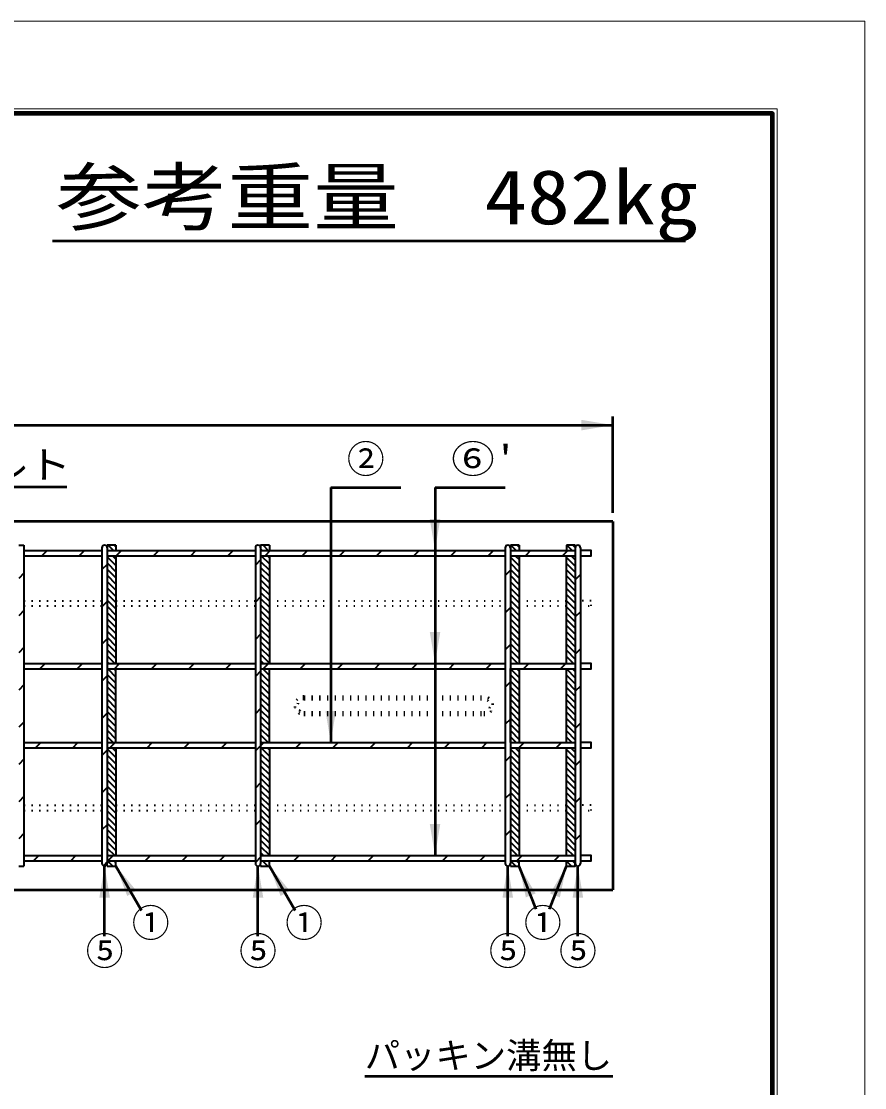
# Model space of a CAD drawing. Units: millimetres, scale not verified. Extents: x -2102 to 2102, y -1485 to 1485.
# Drawn here: x 1140 to 2102, y 268 to 1485 of the extents above; entities that cross this region are included whole.
import ezdxf
from ezdxf.enums import TextEntityAlignment as Align

# ---------------------------------------------------------------- set-up
doc = ezdxf.new("R2010")
doc.units = ezdxf.units.MM
doc.header["$LTSCALE"] = 5
doc.linetypes.add('DOTTED', pattern=[1.75, 0.25, -1.5])
doc.layers.add('0-0_V-nasSTD', color=7, linetype='Continuous', lineweight=35)
doc.layers.add('0-1_0', color=7, linetype='Continuous', lineweight=50)
doc.styles.add('ＭＳ ゴシック', font='')
doc.styles.get('ＭＳ ゴシック').set_extended_font_data('MS Gothic')

msp = doc.modelspace()

# ---------------------------------------------------------------- linework, layer by layer
at = {"layer": '0-0_V-nasSTD', "lineweight": 50}
for p, q in [((1493.314, 953.351), (1493.314, 662.351)), ((1612.314, 953.351), (1612.314, 533.351)), ((1235.314, 441.401), (1235.314, 521.351)), ((1277.604, 470.619), (1248.314, 521.351)), ((1410.314, 441.401), (1410.314, 521.351)), ((1452.604, 470.619), (1423.314, 521.351)), ((1695.314, 441.351), (1695.314, 521.351)), ((1727.719, 471.988), (1708.314, 521.351)), ((1742.954, 472.105), (1762.314, 521.351)), ((1775.314, 441.351), (1775.314, 521.351))]:
    msp.add_line(p, q, dxfattribs=at)
at = {"layer": '0-0_V-nasSTD'}
for p, q in [((1137.314, 887.333), (1143.314, 887.333)), ((1143.314, 887.333), (1143.314, 521.333)), ((1143.314, 881.351), (1232.314, 881.351)), ((1163.841, 875.351), (1169.841, 881.351)), ((1206.267, 875.351), (1212.267, 881.351)), ((1232.314, 884.351), (1232.314, 524.351)), ((1248.314, 887.351), (1238.314, 887.351)), ((1238.314, 887.351), (1238.314, 884.351)), ((1238.314, 884.351), (1238.314, 524.351)), ((1238.314, 881.351), (1407.314, 881.351)), ((1239.333, 887.351), (1245.333, 881.351)), ((1246.404, 887.351), (1248.314, 885.441)), ((1248.314, 887.351), (1248.314, 881.351)), ((1248.694, 875.351), (1254.694, 881.351)), ((1291.12, 875.351), (1297.12, 881.351)), ((1333.546, 875.351), (1339.546, 881.351)), ((1375.973, 875.351), (1381.973, 881.351)), ((1407.314, 884.351), (1407.314, 524.351)), ((1423.314, 887.351), (1413.314, 887.351)), ((1413.314, 887.351), (1413.314, 884.351)), ((1413.314, 884.351), (1413.314, 524.351)), ((1413.314, 883.076), (1415.038, 881.351)), ((1413.314, 881.351), (1692.314, 881.351)), ((1416.11, 887.351), (1422.11, 881.351)), ((1424.399, 881.351), (1418.399, 875.351)), ((1423.181, 887.351), (1423.314, 887.218)), ((1423.314, 887.351), (1423.314, 881.351)), ((1460.826, 875.351), (1466.826, 881.351)), ((1503.252, 875.351), (1509.252, 881.351)), ((1545.678, 875.351), (1551.678, 881.351)), ((1588.105, 875.351), (1594.105, 881.351)), ((1630.531, 875.351), (1636.531, 881.351)), ((1672.958, 875.351), (1678.958, 881.351)), ((1692.314, 884.351), (1692.314, 524.351)), ((1708.314, 887.351), (1698.314, 887.351)), ((1698.314, 887.351), (1698.314, 884.351)), ((1698.314, 884.351), (1698.314, 524.351)), ((1698.314, 881.351), (1772.314, 881.351)), ((1698.952, 887.351), (1704.952, 881.351)), ((1706.023, 887.351), (1708.314, 885.061)), ((1708.314, 887.351), (1708.314, 881.351)), ((1721.384, 881.351), (1715.384, 875.351)), ((1763.81, 881.351), (1757.81, 875.351)), ((1772.314, 887.351), (1762.314, 887.351)), ((1762.314, 887.351), (1762.314, 881.351)), ((1762.592, 887.351), (1768.592, 881.351)), ((1769.663, 887.351), (1772.314, 884.7)), ((1772.314, 887.351), (1772.314, 884.351)), ((1772.314, 884.351), (1772.314, 524.351)), ((1778.314, 884.351), (1778.314, 524.351)), ((1143.314, 875.351), (1232.314, 875.351)), ((1238.314, 865.471), (1232.314, 859.471)), ((1238.314, 875.351), (1407.314, 875.351)), ((1238.314, 874.228), (1248.314, 864.228)), ((1238.314, 867.157), (1248.314, 857.157)), ((1244.262, 875.351), (1248.314, 871.299)), ((1248.314, 875.351), (1248.314, 752.351)), ((1413.314, 870.765), (1407.314, 864.765)), ((1413.314, 875.351), (1692.314, 875.351)), ((1413.314, 868.934), (1423.314, 858.934)), ((1413.967, 875.351), (1423.314, 866.005)), ((1421.038, 875.351), (1423.314, 873.076)), ((1423.314, 875.351), (1423.314, 752.351)), ((1698.314, 875.351), (1772.314, 875.351)), ((1698.314, 873.847), (1708.314, 863.847)), ((1698.314, 866.776), (1708.314, 856.776)), ((1703.881, 875.351), (1708.314, 870.918)), ((1708.314, 875.351), (1708.314, 752.351)), ((1762.314, 752.351), (1762.314, 875.351)), ((1762.314, 873.487), (1772.314, 863.487)), ((1762.314, 866.416), (1772.314, 856.416)), ((1767.521, 875.351), (1772.314, 870.558)), ((1143.314, 855.324), (1137.314, 849.324)), ((1238.314, 860.086), (1248.314, 850.086)), ((1238.314, 853.015), (1248.314, 843.015)), ((1413.314, 861.862), (1423.314, 851.862)), ((1413.314, 854.791), (1423.314, 844.791)), ((1698.314, 858.78), (1692.314, 852.78)), ((1698.314, 859.705), (1708.314, 849.705)), ((1698.314, 852.634), (1708.314, 842.634)), ((1762.314, 859.345), (1772.314, 849.345)), ((1762.314, 852.274), (1772.314, 842.274)), ((1778.314, 853.928), (1772.314, 847.928)), ((1238.314, 845.944), (1248.314, 835.944)), ((1413.314, 847.72), (1423.314, 837.72)), ((1413.314, 840.649), (1423.314, 830.649)), ((1698.314, 845.563), (1708.314, 835.563)), ((1762.314, 845.203), (1772.314, 835.203)), ((1238.314, 838.873), (1248.314, 828.873)), ((1238.314, 831.802), (1248.314, 821.802)), ((1413.314, 828.339), (1407.314, 822.339)), ((1413.314, 833.578), (1423.314, 823.578)), ((1698.314, 838.492), (1708.314, 828.492)), ((1698.314, 831.421), (1708.314, 821.421)), ((1762.314, 838.132), (1772.314, 828.132)), ((1762.314, 831.061), (1772.314, 821.061)), ((1238.314, 823.044), (1232.314, 817.044)), ((1238.314, 824.73), (1248.314, 814.73)), ((1238.314, 817.659), (1248.314, 807.659)), ((1413.314, 826.507), (1423.314, 816.507)), ((1413.314, 819.436), (1423.314, 809.436)), ((1698.314, 816.354), (1692.314, 810.354)), ((1698.314, 824.35), (1708.314, 814.35)), ((1698.314, 817.279), (1708.314, 807.279)), ((1762.314, 823.989), (1772.314, 813.989)), ((1762.314, 816.918), (1772.314, 806.918)), ((1143.314, 812.897), (1137.314, 806.897)), ((1238.314, 810.588), (1248.314, 800.588)), ((1238.314, 803.517), (1248.314, 793.517)), ((1413.314, 812.365), (1423.314, 802.365)), ((1413.314, 805.294), (1423.314, 795.294)), ((1698.314, 810.208), (1708.314, 800.208)), ((1698.314, 803.137), (1708.314, 793.137)), ((1762.314, 809.847), (1772.314, 799.847)), ((1778.314, 811.501), (1772.314, 805.501)), ((1238.314, 796.446), (1248.314, 786.446)), ((1413.314, 798.223), (1423.314, 788.223)), ((1413.314, 791.152), (1423.314, 781.152)), ((1698.314, 796.066), (1708.314, 786.066)), ((1762.314, 802.776), (1772.314, 792.776)), ((1762.314, 795.705), (1772.314, 785.705)), ((1238.314, 780.618), (1232.314, 774.618)), ((1238.314, 789.375), (1248.314, 779.375)), ((1238.314, 782.304), (1248.314, 772.304)), ((1413.314, 785.912), (1407.314, 779.912)), ((1413.314, 784.081), (1423.314, 774.081)), ((1698.314, 788.995), (1708.314, 778.995)), ((1698.314, 781.923), (1708.314, 771.923)), ((1762.314, 788.634), (1772.314, 778.634)), ((1762.314, 781.563), (1772.314, 771.563)), ((1143.314, 770.471), (1137.314, 764.471)), ((1238.314, 775.233), (1248.314, 765.233)), ((1238.314, 768.162), (1248.314, 758.162)), ((1413.314, 777.01), (1423.314, 767.01)), ((1413.314, 769.939), (1423.314, 759.939)), ((1698.314, 773.928), (1692.314, 767.928)), ((1698.314, 774.852), (1708.314, 764.852)), ((1698.314, 767.781), (1708.314, 757.781)), ((1762.314, 774.492), (1772.314, 764.492)), ((1762.314, 767.421), (1772.314, 757.421)), ((1778.314, 769.075), (1772.314, 763.075)), ((1238.314, 761.091), (1247.054, 752.351)), ((1413.314, 762.868), (1423.314, 752.868)), ((1413.314, 755.796), (1416.759, 752.351)), ((1698.314, 760.71), (1706.673, 752.351)), ((1762.314, 760.35), (1770.313, 752.351)), ((1143.314, 752.351), (1232.314, 752.351)), ((1143.314, 746.351), (1232.314, 746.351)), ((1167.62, 752.351), (1161.62, 746.351)), ((1210.046, 752.351), (1204.046, 746.351)), ((1238.314, 754.02), (1239.983, 752.351)), ((1238.314, 752.351), (1407.314, 752.351)), ((1238.314, 746.351), (1407.314, 746.351)), ((1238.911, 746.351), (1248.314, 736.949)), ((1245.983, 746.351), (1248.314, 744.02)), ((1246.473, 746.351), (1252.473, 752.351)), ((1248.314, 662.351), (1248.314, 746.351)), ((1288.899, 746.351), (1294.899, 752.351)), ((1331.326, 746.351), (1337.326, 752.351)), ((1373.752, 746.351), (1379.752, 752.351)), ((1413.314, 743.486), (1407.314, 737.486)), ((1413.314, 752.351), (1692.314, 752.351)), ((1413.314, 746.351), (1692.314, 746.351)), ((1415.688, 746.351), (1423.314, 738.725)), ((1422.178, 752.351), (1416.178, 746.351)), ((1422.759, 746.351), (1423.314, 745.796)), ((1423.314, 662.351), (1423.314, 746.351)), ((1458.605, 746.351), (1464.605, 752.351)), ((1501.031, 746.351), (1507.031, 752.351)), ((1543.458, 746.351), (1549.458, 752.351)), ((1585.884, 746.351), (1591.884, 752.351)), ((1628.31, 746.351), (1634.31, 752.351)), ((1670.737, 746.351), (1676.737, 752.351)), ((1698.314, 753.639), (1699.602, 752.351)), ((1698.314, 752.351), (1772.314, 752.351)), ((1698.314, 662.351), (1698.314, 746.851)), ((1698.314, 746.351), (1772.314, 746.351)), ((1698.531, 746.351), (1708.314, 736.568)), ((1705.602, 746.351), (1708.314, 743.639)), ((1708.314, 746.351), (1708.314, 662.351)), ((1713.163, 746.351), (1719.163, 752.351)), ((1755.59, 746.351), (1761.59, 752.351)), ((1762.314, 753.279), (1763.242, 752.351)), ((1762.314, 662.351), (1762.314, 746.351)), ((1762.314, 746.208), (1772.314, 736.208)), ((1769.242, 746.351), (1772.314, 743.279)), ((1238.314, 738.192), (1232.314, 732.192)), ((1238.314, 739.878), (1248.314, 729.878)), ((1238.314, 732.807), (1248.314, 722.807)), ((1413.314, 741.654), (1423.314, 731.654)), ((1413.314, 734.583), (1423.314, 724.583)), ((1698.314, 731.501), (1692.314, 725.501)), ((1698.314, 739.497), (1708.314, 729.497)), ((1698.314, 732.426), (1708.314, 722.426)), ((1762.314, 739.137), (1772.314, 729.137)), ((1762.314, 732.066), (1772.314, 722.066)), ((1143.314, 728.044), (1137.314, 722.044)), ((1143.314, 728.044), (1143.314, 728.044)), ((1238.314, 725.736), (1248.314, 715.736)), ((1238.314, 718.664), (1248.314, 708.664)), ((1413.314, 727.512), (1423.314, 717.512)), ((1413.314, 720.441), (1423.314, 710.441)), ((1698.314, 725.355), (1708.314, 715.355)), ((1698.314, 718.284), (1708.314, 708.284)), ((1762.314, 724.995), (1772.314, 714.995)), ((1762.314, 717.923), (1772.314, 707.923)), ((1778.314, 726.648), (1772.314, 720.648)), ((1238.314, 711.593), (1248.314, 701.593)), ((1413.314, 713.37), (1423.314, 703.37)), ((1413.314, 706.299), (1423.314, 696.299)), ((1698.314, 711.213), (1708.314, 701.213)), ((1762.314, 710.852), (1772.314, 700.852)), ((1238.314, 695.765), (1232.314, 689.765)), ((1238.314, 704.522), (1248.314, 694.522)), ((1238.314, 697.451), (1248.314, 687.451)), ((1413.314, 701.06), (1407.314, 695.06)), ((1413.314, 699.228), (1423.314, 689.228)), ((1698.314, 704.142), (1708.314, 694.142)), ((1698.314, 697.071), (1708.314, 687.071)), ((1762.314, 703.781), (1772.314, 693.781)), ((1762.314, 696.71), (1772.314, 686.71)), ((1143.314, 685.618), (1137.314, 679.618)), ((1143.314, 685.618), (1143.314, 685.618)), ((1238.314, 690.38), (1248.314, 680.38)), ((1238.314, 683.309), (1248.314, 673.309)), ((1413.314, 692.157), (1423.314, 682.157)), ((1413.314, 685.086), (1423.314, 675.086)), ((1698.314, 689.075), (1692.314, 683.075)), ((1698.314, 690), (1708.314, 680)), ((1698.314, 682.929), (1708.314, 672.929)), ((1762.314, 689.639), (1772.314, 679.639)), ((1762.314, 682.568), (1772.314, 672.568)), ((1778.314, 684.222), (1772.314, 678.222)), ((1238.314, 676.238), (1248.314, 666.238)), ((1238.314, 669.167), (1245.13, 662.351)), ((1413.314, 678.015), (1423.314, 668.015)), ((1413.314, 670.944), (1421.906, 662.351)), ((1698.314, 675.857), (1708.314, 665.857)), ((1762.314, 675.497), (1772.314, 665.497)), ((1143.314, 662.351), (1232.314, 662.351)), ((1156.473, 656.351), (1162.473, 662.351)), ((1198.899, 656.351), (1204.899, 662.351)), ((1238.314, 662.351), (1407.314, 662.351)), ((1241.326, 656.351), (1247.326, 662.351)), ((1283.752, 656.351), (1289.752, 662.351)), ((1326.178, 656.351), (1332.178, 662.351)), ((1368.605, 656.351), (1374.605, 662.351)), ((1413.314, 658.633), (1407.314, 652.633)), ((1413.314, 663.873), (1414.835, 662.351)), ((1413.314, 662.351), (1692.314, 662.351)), ((1417.031, 662.351), (1413.314, 658.633)), ((1453.458, 656.351), (1459.458, 662.351)), ((1495.884, 656.351), (1501.884, 662.351)), ((1538.31, 656.351), (1544.31, 662.351)), ((1580.737, 656.351), (1586.737, 662.351)), ((1623.163, 656.351), (1629.163, 662.351)), ((1665.59, 656.351), (1671.59, 662.351)), ((1698.314, 668.786), (1704.749, 662.351)), ((1698.314, 662.351), (1772.314, 662.351)), ((1714.016, 662.351), (1708.016, 656.351)), ((1750.443, 656.351), (1756.443, 662.351)), ((1762.314, 668.426), (1768.389, 662.351)), ((1143.314, 656.351), (1232.314, 656.351)), ((1238.314, 653.339), (1232.314, 647.339)), ((1238.314, 656.351), (1407.314, 656.351)), ((1238.314, 655.025), (1248.314, 645.025)), ((1238.314, 647.954), (1248.314, 637.954)), ((1244.059, 656.351), (1248.314, 652.096)), ((1248.314, 656.351), (1248.314, 533.351)), ((1413.314, 656.351), (1692.314, 656.351)), ((1413.314, 649.73), (1423.314, 639.73)), ((1413.764, 656.351), (1423.314, 646.802)), ((1420.835, 656.351), (1423.314, 653.873)), ((1423.314, 656.351), (1423.314, 533.351)), ((1698.314, 646.648), (1692.314, 640.648)), ((1698.314, 656.351), (1772.314, 656.351)), ((1698.314, 654.644), (1708.314, 644.644)), ((1698.314, 647.573), (1708.314, 637.573)), ((1703.678, 656.351), (1708.314, 651.715)), ((1708.314, 656.351), (1708.314, 533.351)), ((1762.314, 533.351), (1762.314, 656.351)), ((1762.314, 654.284), (1772.314, 644.284)), ((1762.314, 647.213), (1772.314, 637.213)), ((1767.318, 656.351), (1772.314, 651.355)), ((1143.314, 643.192), (1137.314, 637.192)), ((1143.314, 643.192), (1143.314, 643.192)), ((1238.314, 640.883), (1248.314, 630.883)), ((1238.314, 633.812), (1248.314, 623.812)), ((1413.314, 642.659), (1423.314, 632.659)), ((1413.314, 635.588), (1423.314, 625.588)), ((1698.314, 640.502), (1708.314, 630.502)), ((1698.314, 633.431), (1708.314, 623.431)), ((1762.314, 640.142), (1772.314, 630.142)), ((1762.314, 633.071), (1772.314, 623.071)), ((1778.314, 641.796), (1772.314, 635.796)), ((1238.314, 626.741), (1248.314, 616.741)), ((1413.314, 628.517), (1423.314, 618.517)), ((1413.314, 621.446), (1423.314, 611.446)), ((1698.314, 626.36), (1708.314, 616.36)), ((1762.314, 626), (1772.314, 616)), ((1238.314, 610.912), (1232.314, 604.912)), ((1238.314, 619.669), (1248.314, 609.669)), ((1238.314, 612.598), (1248.314, 602.598)), ((1413.314, 616.207), (1407.314, 610.207)), ((1413.314, 614.375), (1423.314, 604.375)), ((1698.314, 619.289), (1708.314, 609.289)), ((1698.314, 612.218), (1708.314, 602.218)), ((1762.314, 618.929), (1772.314, 608.929)), ((1762.314, 611.857), (1772.314, 601.857)), ((1143.314, 600.765), (1137.314, 594.765)), ((1238.314, 605.527), (1248.314, 595.527)), ((1238.314, 598.456), (1248.314, 588.456)), ((1413.314, 607.304), (1423.314, 597.304)), ((1413.314, 600.233), (1423.314, 590.233)), ((1698.314, 604.222), (1692.314, 598.222)), ((1698.314, 605.147), (1708.314, 595.147)), ((1698.314, 598.076), (1708.314, 588.076)), ((1762.314, 604.786), (1772.314, 594.786)), ((1762.314, 597.715), (1772.314, 587.715)), ((1778.314, 599.369), (1772.314, 593.369)), ((1238.314, 591.705), (1248.314, 581.705)), ((1238.314, 584.314), (1248.314, 574.314)), ((1413.314, 593.482), (1423.314, 583.482)), ((1413.314, 586.091), (1423.314, 576.091)), ((1698.314, 591.005), (1708.314, 581.005)), ((1698.314, 583.934), (1708.314, 573.934)), ((1762.314, 590.644), (1772.314, 580.644)), ((1238.314, 577.243), (1248.314, 567.243)), ((1413.314, 573.78), (1407.314, 567.78)), ((1413.314, 579.02), (1423.314, 569.02)), ((1413.314, 571.949), (1423.314, 561.949)), ((1698.314, 576.862), (1708.314, 566.862)), ((1762.314, 583.573), (1772.314, 573.573)), ((1762.314, 576.502), (1772.314, 566.502)), ((1238.314, 568.486), (1232.314, 562.486)), ((1238.314, 570.172), (1248.314, 560.172)), ((1238.314, 563.101), (1248.314, 553.101)), ((1413.314, 564.878), (1423.314, 554.878)), ((1698.314, 561.796), (1692.314, 555.796)), ((1698.314, 569.791), (1708.314, 559.791)), ((1698.314, 562.72), (1708.314, 552.72)), ((1762.314, 569.431), (1772.314, 559.431)), ((1762.314, 562.36), (1772.314, 552.36)), ((1143.314, 558.339), (1137.314, 552.339)), ((1143.314, 558.339), (1143.314, 558.339)), ((1238.314, 556.03), (1248.314, 546.03)), ((1238.314, 548.959), (1248.314, 538.959)), ((1413.314, 557.807), (1423.314, 547.807)), ((1413.314, 550.736), (1423.314, 540.736)), ((1698.314, 555.649), (1708.314, 545.649)), ((1698.314, 548.578), (1708.314, 538.578)), ((1762.314, 555.289), (1772.314, 545.289)), ((1762.314, 548.218), (1772.314, 538.218)), ((1778.314, 556.943), (1772.314, 550.943)), ((1238.314, 541.888), (1246.851, 533.351)), ((1413.314, 543.664), (1423.314, 533.664)), ((1413.314, 536.593), (1416.556, 533.351)), ((1698.314, 541.507), (1706.47, 533.351)), ((1762.314, 541.147), (1770.11, 533.351)), ((1143.314, 533.351), (1232.314, 533.351)), ((1143.314, 527.351), (1232.314, 527.351)), ((1154.252, 527.351), (1160.252, 533.351)), ((1196.678, 527.351), (1202.678, 533.351)), ((1238.314, 526.06), (1233.939, 521.685)), ((1238.314, 534.817), (1239.779, 533.351)), ((1238.314, 533.351), (1407.314, 533.351)), ((1238.314, 527.351), (1407.314, 527.351)), ((1238.314, 521.351), (1238.314, 524.351)), ((1238.708, 527.351), (1244.708, 521.351)), ((1239.105, 527.351), (1245.105, 533.351)), ((1245.779, 527.351), (1248.314, 524.817)), ((1281.531, 527.351), (1287.531, 533.351)), ((1323.958, 527.351), (1329.958, 533.351)), ((1366.384, 527.351), (1372.384, 533.351)), ((1413.314, 531.354), (1407.314, 525.354)), ((1413.314, 533.351), (1692.314, 533.351)), ((1414.81, 533.351), (1413.314, 531.854)), ((1413.314, 527.351), (1692.314, 527.351)), ((1413.314, 521.351), (1413.314, 524.351)), ((1415.485, 527.351), (1421.485, 521.351)), ((1422.556, 527.351), (1423.314, 526.593)), ((1451.237, 527.351), (1457.237, 533.351)), ((1493.663, 527.351), (1499.663, 533.351)), ((1536.09, 527.351), (1542.09, 533.351)), ((1578.516, 527.351), (1584.516, 533.351)), ((1620.943, 527.351), (1626.943, 533.351)), ((1663.369, 527.351), (1669.369, 533.351)), ((1698.314, 534.436), (1699.399, 533.351)), ((1698.314, 533.351), (1772.314, 533.351)), ((1698.314, 527.351), (1772.314, 527.351)), ((1698.314, 521.351), (1698.314, 524.351)), ((1698.328, 527.351), (1704.328, 521.351)), ((1705.399, 527.351), (1708.314, 524.436)), ((1711.795, 533.351), (1705.795, 527.351)), ((1748.222, 527.351), (1754.222, 533.351)), ((1762.314, 534.076), (1763.038, 533.351)), ((1762.314, 521.351), (1762.314, 527.351)), ((1762.314, 527.005), (1767.967, 521.351)), ((1769.038, 527.351), (1772.314, 524.076)), ((1772.314, 521.851), (1772.314, 524.351)), ((1772.314, 521.351), (1772.314, 524.351)), ((1137.314, 521.333), (1143.314, 521.333)), ((1413.314, 522.451), (1414.414, 521.351))]:
    msp.add_line(p, q, dxfattribs=at)
at = {"layer": '0-0_V-nasSTD', "linetype": 'DOTTED'}
for p, q in [((1143.314, 824.062), (1232.314, 824.062)), ((1143.314, 818.062), (1232.314, 818.062)), ((1248.314, 824.062), (1407.314, 824.062)), ((1248.314, 818.062), (1407.314, 818.062)), ((1423.314, 824.062), (1692.314, 824.062)), ((1423.314, 818.062), (1692.314, 818.062)), ((1708.314, 824.062), (1762.314, 824.062)), ((1708.314, 818.062), (1762.314, 818.062)), ((1790.314, 824.062), (1778.314, 824.062)), ((1778.314, 818.062), (1790.314, 818.062)), ((1790.314, 818.062), (1790.314, 824.062)), ((1143.314, 590.639), (1232.314, 590.639)), ((1143.314, 584.639), (1232.314, 584.639)), ((1248.314, 590.639), (1407.314, 590.639)), ((1248.314, 584.639), (1407.314, 584.639)), ((1423.314, 590.639), (1692.314, 590.639)), ((1423.314, 584.639), (1692.314, 584.639)), ((1708.314, 590.639), (1762.314, 590.639)), ((1708.314, 584.639), (1762.314, 584.639))]:
    msp.add_line(p, q, dxfattribs=at)
at = {"layer": '0-0_V-nasSTD', "lineweight": 18}
for points in [[(-2102.5, -1485), (-2102.5, 1485), (2102.5, 1485), (2102.5, -1485)], [(-2002.5, -1385), (-2002.5, 1385), (2002.5, 1385), (2002.5, -1385)]]:
    msp.add_lwpolyline(points, close=True, dxfattribs=at)
at = {"layer": '0-0_V-nasSTD', "lineweight": 100}
msp.add_lwpolyline([(1997.5, -1380), (1997.5, 1380), (-1997.5, 1380)], dxfattribs=at)
at = {"layer": '0-0_V-nasSTD'}
for points in [[(1778.314, 875.351), (1790.314, 875.351), (1790.314, 881.351), (1778.314, 881.351)], [(1778.314, 746.351), (1790.314, 746.351), (1790.314, 752.351), (1778.314, 752.351)], [(1778.314, 656.351), (1790.314, 656.351), (1790.314, 662.351), (1778.314, 662.351)], [(1238.314, 521.351), (1248.314, 521.351), (1248.314, 527.351)], [(1413.314, 521.351), (1423.314, 521.351), (1423.314, 527.351)], [(1698.314, 521.351), (1708.314, 521.351), (1708.314, 527.351)], [(1762.314, 521.351), (1772.314, 521.351), (1772.314, 527.351)], [(1778.314, 527.351), (1790.314, 527.351), (1790.314, 533.351), (1778.314, 533.351)]]:
    msp.add_lwpolyline(points, dxfattribs=at)
at = {"layer": '0-0_V-nasSTD', "linetype": 'DOTTED'}
msp.add_lwpolyline([(1778.314, 584.639), (1790.314, 584.639), (1790.314, 590.639), (1778.314, 590.639)], dxfattribs=at)
at = {"layer": '0-0_V-nasSTD'}
for centre, start, end in [((1235.314, 884.351), 0, 180), ((1410.314, 884.351), 0, 180), ((1695.314, 884.351), 0, 180), ((1775.314, 884.351), 0, 180), ((1235.314, 524.351), 180, 0), ((1410.314, 524.351), 180, 0), ((1695.314, 524.351), 180, 0), ((1775.314, 524.351), 180, 0)]:
    msp.add_arc(centre, 3, start, end, dxfattribs=at)
for points in [[(1779.314, 1018.351), (1779.314, 1030.351), (1815.314, 1024.351)], [(1606.314, 917.351), (1612.314, 881.351), (1618.314, 917.351)], [(1606.314, 788.351), (1612.314, 752.351), (1618.314, 788.351)], [(1487.314, 698.351), (1493.314, 662.351), (1499.314, 698.351)], [(1606.314, 569.351), (1612.314, 533.351), (1618.314, 569.351)], [(1229.314, 485.351), (1235.314, 521.351), (1241.314, 485.351)], [(1248.314, 521.351), (1261.117, 487.174), (1271.51, 493.174)], [(1404.314, 485.351), (1410.314, 521.351), (1416.314, 485.351)], [(1423.314, 521.351), (1436.117, 487.174), (1446.51, 493.174)], [(1689.314, 485.351), (1695.314, 521.351), (1701.314, 485.351)], [(1708.314, 521.351), (1715.901, 485.652), (1721.485, 487.847)], [(1708.314, 521.351), (1721.485, 487.847), (1727.069, 490.042)], [(1743.558, 490.042), (1749.142, 487.847), (1762.314, 521.351)], [(1749.142, 487.847), (1754.726, 485.652), (1762.314, 521.351)], [(1769.314, 485.351), (1775.314, 521.351), (1781.314, 485.351)]]:
    msp.add_solid(points, dxfattribs=at)
at = {"layer": '0-1_0'}
for p, q in [((1176.036, 1234.753), (1898.036, 1234.753)), ((1815.314, 924.351), (1815.314, 1034.351)), ((-184.686, 1024.351), (1815.314, 1024.351)), ((892.066, 953.889), (1192.066, 953.889)), ((1493.314, 953.351), (1573.314, 953.351)), ((1612.314, 953.351), (1692.314, 953.351)), ((1815.314, 914.351), (-184.686, 914.351)), ((1815.314, 914.351), (1815.314, 494.351)), ((-184.686, 494.351), (1815.314, 494.351)), ((1532.106, 281.563), (1815.314, 281.563))]:
    msp.add_line(p, q, dxfattribs=at)
at = {"layer": '0-1_0', "linetype": 'DOTTED'}
for p, q in [((1462.814, 714.851), (1667.814, 714.851)), ((1462.814, 711.851), (1667.814, 711.851)), ((1462.814, 696.851), (1667.814, 696.851)), ((1462.814, 693.851), (1667.814, 693.851))]:
    msp.add_line(p, q, dxfattribs=at)
for centre, radius, start, end in [((1462.814, 704.351), 10.5, 90, 270), ((1462.814, 704.351), 7.5, 90, 270), ((1667.814, 704.351), 10.5, 270, 90), ((1667.814, 704.351), 7.5, 270, 90)]:
    msp.add_arc(centre, radius, start, end, dxfattribs=at)

# ---------------------------------------------------------------- texts
at = {"layer": '0-0_V-nasSTD', "style": 'ＭＳ ゴシック', "width": 1.15}
for s, height, p in [('参考重量\u3000482kg', 62.32, (1180.036, 1234.753)), ('2-M16ボルト', 31.67, (924.226, 953.889)), ("⑥'", 31.67, (1630.714, 960.351))]:
    msp.add_text(s, height=height, dxfattribs=at).set_placement(p, align=Align.BOTTOM_LEFT)
at = {"layer": '0-0_V-nasSTD', "style": 'ＭＳ ゴシック'}
for s, height, p in [('②', 31.67, (1511.714, 960.351)), ('①', 31.67, (1266.367, 431.07)), ('①', 31.67, (1441.367, 431.07)), ('①', 31.67, (1713.714, 431.07)), ('⑤', 31.67, (1213.75, 399.051)), ('⑤', 31.67, (1388.75, 399.051)), ('⑤', 31.67, (1673.75, 399.051)), ('⑤', 31.67, (1753.75, 399.051)), ('パッキン溝無し', 29.56, (1532.106, 281.563))]:
    msp.add_text(s, height=height, dxfattribs=at).set_placement(p, align=Align.BOTTOM_LEFT)

doc.saveas('drawing.dxf')
